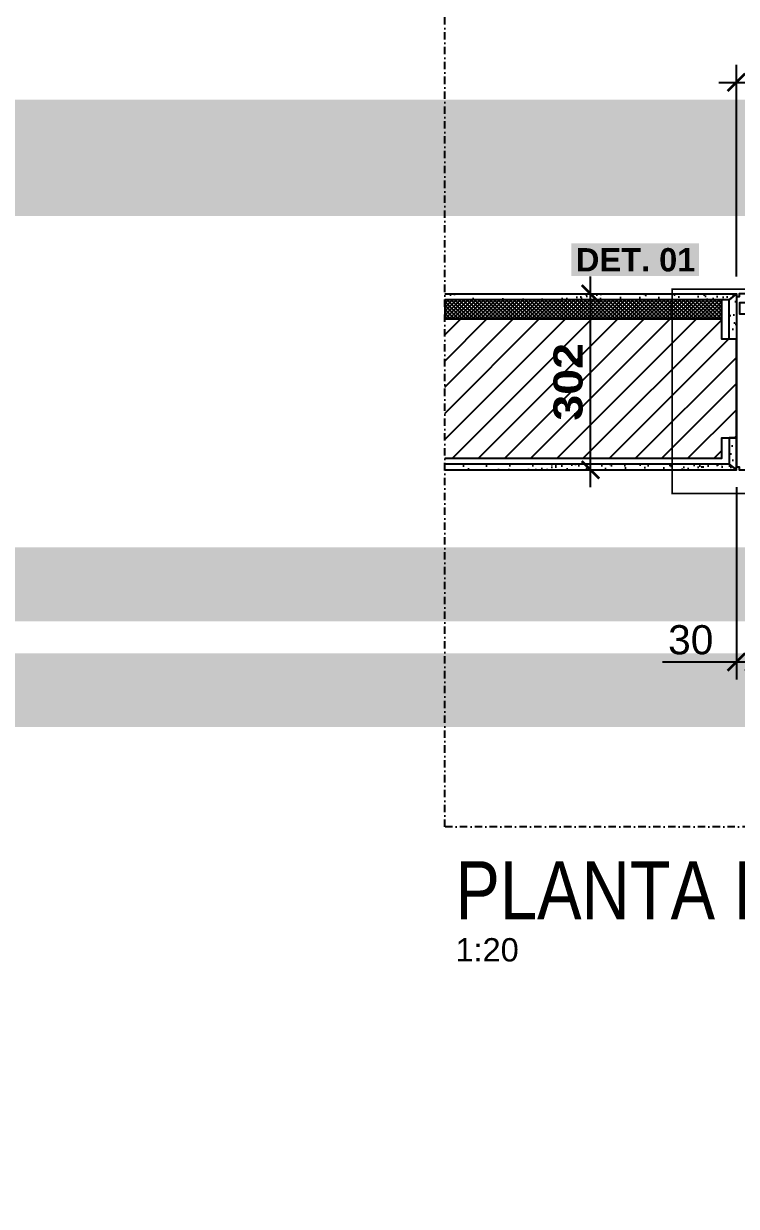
# Model space of a CAD drawing. Header units: millimetres. Extents: x -63251 to 507826, y 5339 to 217512.
# Drawn here: x 91951 to 93174, y 102385 to 104415 of the extents above; entities that cross this region are included whole.
import ezdxf
from ezdxf import colors
from ezdxf.entities.mleader import LeaderData, LeaderLine
from ezdxf.math import Vec2, Vec3

# ---------------------------------------------------------------- set-up
doc = ezdxf.new("R2010")
doc.units = ezdxf.units.MM
doc.header["$PDMODE"] = 3
doc.linetypes.add('TRAÇO 1-1', pattern=[9.524999999999995, 6.349999999999998, -3.174999999999998])
doc.linetypes.add('TRAÇO E PONTO 1-1', pattern=[25.399999999999995, 12.7, -6.349999999999998, 0, -6.349999999999998])
for name, color, linetype in [('COTAS', 9, 'Continuous'), ('DB 1475.24 - Amanda Rosales e Bruno Haidar - Terreo - Obra$0$ARQ-PISO-01', 8, 'Continuous'), ('DETALHE', 10, 'Continuous'), ('MARCENARIA', 4, 'Continuous'), ('MARCENARIA . M', 4, 'Continuous'), ('PAREDE', 94, 'Continuous'), ('TEXTO', 105, 'Continuous'), ('TEXTO TRAÇO PONTO', 105, 'TRAÇO E PONTO 1-1')]:
    doc.layers.add(name, color=color, linetype=linetype)
doc.styles.add('1-1', font='arial.ttf', dxfattribs={"height": 0.2})
doc.styles.add('MEDIDA OFICIAL', font='ariblk.ttf')
doc.styles.add('PADRÃO', font='arial.ttf')
doc.styles.add('TITULO', font='swissck.ttf')
doc.dimstyles.new('1-20', dxfattribs={"dimscale": 20, "dimtxt": 2.5, "dimasz": 1.5, "dimexe": 1.5, "dimexo": 1.5, "dimtad": 1, "dimtxsty": 'PADRÃO', "dimblk": 'ARCHTICK', "dimcen": 2.5, "dimdle": 1.5, "dimclrd": 9, "dimclre": 9, "dimclrt": 6, "dimadec": 0, "dimazin": 0, "dimtfac": 1, "dimtmove": 0, "dimatfit": 3, "dimfxl": 1.25, "dimlwd": -1, "dimlwe": -1, "dimarcsym": 0})
doc.dimstyles.new('Med. Ofic.1-20', dxfattribs={"dimscale": 20, "dimtxt": 2.5, "dimasz": 1.5, "dimexe": 1.5, "dimexo": 1.5, "dimtad": 1, "dimtxsty": 'MEDIDA OFICIAL', "dimblk": 'ARCHTICK', "dimcen": 2.5, "dimdle": 1.5, "dimclrd": 9, "dimclre": 9, "dimclrt": 10, "dimadec": 0, "dimazin": 0, "dimtfac": 1, "dimtmove": 0, "dimatfit": 3, "dimfxl": 1.25, "dimlwd": -1, "dimlwe": -1, "dimarcsym": 0})
pattern_1 = [(37.50000000000001, (27381.3225092604, -8095.294434289885), (-0.8000156479920228, 24.47066186646712), [0, -19.304, 0, -21.59, 0, -20.6375]), (7.499999999999999, (27381.3225092604, -8095.294434289885), (22.47616415690013, 35.84125502841771), [0, -10.414, 0, -17.399, 0, -6.6675]), (327.5, (27365.70150926041, -8095.294434289885), (39.5496185120729, 0.0718592339272881), [0, -6.35, 0, -22.86, 0, -29.845]), (317.5, (27365.70150926041, -8095.294434289885), (38.17782262361486, 11.14646616286081), [0, -3.175, 0, -14.986, 0, -17.145])]

# ---------------------------------------------------------------- blocks, each defined once
blk = doc.blocks.new('_ArchTick')
at = {"color": 0, "linetype": 'ByBlock', "const_width": 0.15}
blk.add_lwpolyline([(-0.5, -0.5), (0.5, 0.5)], dxfattribs=at)
blk = doc.blocks.new('*D1304')
at = {"layer": 'COTAS', "color": 9, "ltscale": 0.4, "transparency": 16777216}
for p, q in [((93173.70657047909, 103980.9366264071), (93173.70657047909, 104343.9214099369)), ((94073.7042416375, 103957.9375776718), (94073.7042416375, 104343.9214099369))]:
    blk.add_line(p, q, dxfattribs=at)
at = {"layer": 'COTAS', "color": 9, "linetype": 'Continuous', "ltscale": 0.4, "transparency": 16777216}
blk.add_line((93143.70657047909, 104313.9214099369), (94103.7042416375, 104313.9214099369), dxfattribs=at)
at = {"layer": 'Defpoints', "color": 0, "ltscale": 0.4, "transparency": 16777216}
for p in [(94073.7042416375, 104313.9214099369), (93173.70657047909, 103950.9366264071), (94073.7042416375, 103927.9375776718)]:
    blk.add_point(p, dxfattribs=at)
at = {"layer": 'COTAS', "color": 9, "ltscale": 0.4, "transparency": 16777216, "xscale": 30, "yscale": 30, "zscale": 30, "rotation": 180}
blk.add_blockref('_ArchTick', (93173.70657047909, 104313.9214099369), dxfattribs=at)
at = {"layer": 'COTAS', "color": 9, "ltscale": 0.4, "transparency": 16777216, "xscale": 30, "yscale": 30, "zscale": 30}
blk.add_blockref('_ArchTick', (94073.7042416375, 104313.9214099369), dxfattribs=at)
at = {"layer": 'COTAS', "color": 10, "ltscale": 0.4, "transparency": 16777216, "insert": (93623.70540605829, 104352.2740702371), "char_height": 50, "attachment_point": 5, "style": 'MEDIDA OFICIAL'}
blk.add_mtext('900', dxfattribs=at)
blk = doc.blocks.new('*D1305')
at = {"layer": 'COTAS', "color": 9, "linetype": 'Continuous', "ltscale": 0.4, "transparency": 16777216}
blk.add_line((92923.70658836262, 103618.9366264071), (92923.70658836262, 103980.9366264071), dxfattribs=at)
at = {"layer": 'COTAS', "color": 9, "ltscale": 0.4, "transparency": 16777216}
for p, q in [((92953.70658836214, 103950.9366264071), (92953.70658836262, 103950.9366264071)), ((92953.7065883621, 103648.9366264071), (92953.70658836262, 103648.9366264071))]:
    blk.add_line(p, q, dxfattribs=at)
at = {"layer": 'Defpoints', "color": 0, "ltscale": 0.4, "transparency": 16777216}
for p in [(92923.70658836214, 103950.9366264071), (92923.70658836262, 103950.9366264071), (92923.7065883621, 103648.9366264071)]:
    blk.add_point(p, dxfattribs=at)
at = {"layer": 'COTAS', "color": 9, "ltscale": 0.4, "transparency": 16777216, "xscale": 30, "yscale": 30, "zscale": 30}
for p, rotation in [((92923.70658836262, 103950.9366264071), 90), ((92923.70658836262, 103648.9366264071), 270)]:
    blk.add_blockref('_ArchTick', p, dxfattribs=dict(at, rotation=rotation))
at = {"layer": 'COTAS', "color": 10, "ltscale": 0.4, "transparency": 16777216, "insert": (92885.3539280625, 103799.9366264071), "char_height": 50, "attachment_point": 5, "rotation": 90, "style": 'MEDIDA OFICIAL'}
blk.add_mtext('302', dxfattribs=at)
blk = doc.blocks.new('*D1008')
at = {"layer": 'Defpoints', "color": 0, "transparency": 16777216}
for p in [(93173.7068736305, 103648.957493364), (93203.70718838144, 103648.957493364), (93173.7068736305, 103318.957493364)]:
    blk.add_point(p, dxfattribs=at)
at = {"layer": 'PAREDE', "color": 9, "transparency": 16777216}
for p, q in [((93173.7068736305, 103618.957493364), (93173.7068736305, 103288.957493364)), ((93203.70718838144, 103618.957493364), (93203.70718838144, 103288.957493364)), ((93173.7068736305, 103318.957493364), (93047.28804689107, 103318.957493364)), ((93233.70718838144, 103318.957493364), (93173.7068736305, 103318.957493364))]:
    blk.add_line(p, q, dxfattribs=at)
at = {"layer": 'PAREDE', "color": 9, "transparency": 16777216, "xscale": 30, "yscale": 30, "zscale": 30, "rotation": 180}
blk.add_blockref('_ArchTick', (93173.7068736305, 103318.957493364), dxfattribs=at)
at = {"layer": 'PAREDE', "color": 9, "transparency": 16777216, "xscale": 30, "yscale": 30, "zscale": 30}
blk.add_blockref('_ArchTick', (93203.70718838144, 103318.957493364), dxfattribs=at)
at = {"layer": 'PAREDE', "color": 6, "transparency": 16777216, "insert": (93095.49746026078, 103357.0031959561), "char_height": 50, "attachment_point": 5, "style": 'PADRÃO'}
blk.add_mtext('30', dxfattribs=at)

msp = doc.modelspace()

# ---------------------------------------------------------------- hatches: boundary and pattern name
at = {"layer": 'DB 1475.24 - Amanda Rosales e Bruno Haidar - Terreo - Obra$0$ARQ-PISO-01'}
h = msp.add_hatch(dxfattribs=at)
h.set_pattern_fill('ANSI31', color=256, scale=10, angle=360)
h.set_pattern_definition([(45, (38450.18186131665, -8624.816803030364), (-22.45064030267288, 22.45064030267289), [])])
h.paths.add_polyline_path([(92673.70658836223, 103907.9370010996), (93148.70658836223, 103907.9370010996), (93148.70598649666, 103872.9371393937), (93173.70598649666, 103872.9371393937), (93173.7064569148, 103703.9371856296), (93148.70598649669, 103703.9371856296), (93148.70598649669, 103668.9368878272), (92673.70658836214, 103668.9368878272)])
at = {"layer": 'MARCENARIA . M'}
h = msp.add_hatch(dxfattribs=at)
h.set_pattern_fill('ANSI37', color=8, scale=1.5, angle=90)
h.set_pattern_definition([(135, (204994.9368106963, 35341.71224395986), (-3.367596045400933, -3.367596045400933), []), (225, (204994.9368106963, 35341.71224395986), (3.367596045400932, -3.367596045400933), [])])
h.paths.add_polyline_path([(92673.70580008281, 103940.9363112549), (92673.70579457635, 103907.9370010996), (93148.7065856089, 103907.9370010996), (93148.70659111536, 103940.9363112549)])
h = msp.add_hatch(dxfattribs=at)
h.set_pattern_fill('AR-SAND', color=10, scale=0.5)
h.set_pattern_definition(pattern_1)
h.paths.add_polyline_path([(93173.7059864967, 103950.9366264071), (92673.70658836217, 103950.9366264071), (92673.70658836217, 103940.936311255), (93161.2059864967, 103940.936311255)])
h = msp.add_hatch(dxfattribs=at)
h.set_pattern_fill('AR-SAND', color=10, scale=0.5)
h.set_pattern_definition(pattern_1)
h.paths.add_polyline_path([(93173.7059864967, 103950.9366264071), (93161.2059864967, 103940.936311255), (93161.2059864967, 103872.9370190168), (93173.7059864967, 103872.9372597706)])
h = msp.add_hatch(dxfattribs=at)
h.set_pattern_fill('AR-SAND', color=10, scale=0.5)
h.set_pattern_definition(pattern_1)
h.paths.add_polyline_path([(93173.7059864967, 103648.9366936194), (93161.2059864967, 103658.9370087716), (93161.2059864967, 103703.9373060065), (93173.7059864967, 103703.9370652527)])
h = msp.add_hatch(dxfattribs=at)
h.set_pattern_fill('AR-SAND', color=10, scale=0.5)
h.set_pattern_definition([(37.50000000000001, (27381.32250926039, -8118.29342929316), (-0.8000156479920228, 24.47066186646712), [0, -19.304, 0, -21.59, 0, -20.6375]), (7.499999999999999, (27381.32250926039, -8118.29342929316), (22.47616415690013, 35.84125502841771), [0, -10.414, 0, -17.399, 0, -6.6675]), (327.5, (27365.70150926039, -8118.29342929316), (39.5496185120729, 0.0718592339272881), [0, -6.35, 0, -22.86, 0, -29.845]), (317.5, (27365.70150926039, -8118.29342929316), (38.17782262361486, 11.14646616286081), [0, -3.175, 0, -14.986, 0, -17.145])])
h.paths.add_polyline_path([(93173.70598649669, 103648.9366936194), (92673.70658836215, 103648.9366936194), (92673.70658836215, 103658.9370087716), (93161.20598649669, 103658.9370087716)])

# ---------------------------------------------------------------- linework, layer by layer
at = {"layer": 'DETALHE', "linetype": 'TRAÇO 1-1', "ltscale": 0.4, "const_width": 3}
msp.add_lwpolyline([(93365.73993117388, 103608.2388156358), (93365.73993117388, 103958.9750096323), (93063.51219108517, 103958.9750096321), (93063.51219108517, 103608.2388156356)], close=True, dxfattribs=at)
at = {"layer": 'MARCENARIA'}
msp.add_lwpolyline([(93173.70598649669, 103945.9367981063), (93173.7059864966, 103653.9366016292), (93178.7059864966, 103653.9366016292), (93178.70601715754, 103648.9366016295), (93203.70718840529, 103648.9366936194), (93203.70688792823, 103910.9362130076), (93193.70640842865, 103910.9362130077), (93193.7064084287, 103915.9181927531), (93179.70581528726, 103915.918192753), (93179.70581528723, 103935.918192753), (93193.70598649666, 103935.918192753), (93193.70478905666, 103950.9367981063), (93178.70598649669, 103950.9367981063), (93178.70598649669, 103945.9367981063), (93173.70598649669, 103945.9367981063)], dxfattribs=at)
at = {"layer": 'PAREDE', "color": 8, "linetype": 'ByBlock'}
msp.add_lwpolyline([(92673.7058000828, 103940.9363112549), (92673.70579457634, 103907.9370010996), (93148.7065856089, 103907.9370010996), (93148.70659111536, 103940.936311255)], close=True, dxfattribs=at)
at = {"layer": 'PAREDE', "color": 10, "linetype": 'ByBlock'}
for points in [[(92673.70658836217, 103950.9366264071), (93173.7059864967, 103950.9366264071), (93161.2059864967, 103940.936311255), (92673.70658836217, 103940.936311255)], [(92673.70658836215, 103648.9366936194), (93173.70598649669, 103648.9366936194), (93161.20598649669, 103658.9370087716), (92673.70658836215, 103658.9370087716)]]:
    msp.add_lwpolyline(points, dxfattribs=at)
for points in [[(93161.2059864967, 103940.936311255), (93173.7059864967, 103950.9366264071), (93173.7059864967, 103872.9371393937), (93161.2059864967, 103872.9371393937)], [(93161.2059864967, 103658.9370087716), (93173.7059864967, 103648.9366936194), (93173.7059864967, 103703.9371856296), (93161.2059864967, 103703.9371856296)]]:
    msp.add_lwpolyline(points, close=True, dxfattribs=at)
at = {"layer": 'PAREDE'}
msp.add_lwpolyline([(92673.70658836214, 103668.9368878272), (93148.70598649669, 103668.9368878272), (93148.70598649669, 103703.9371856296), (93173.70598649669, 103703.9371856296), (93173.70598649667, 103872.9371393937), (93148.70598649667, 103872.9371393937), (93148.70658836224, 103907.9370010996), (92673.70658836224, 103907.9370010996)], dxfattribs=at)
at = {"layer": 'TEXTO TRAÇO PONTO'}
msp.add_lwpolyline([(92673.70579457634, 104713.936535133), (94573.70492683236, 104713.936535133), (94573.70492683236, 103036.0286707734), (92673.70579457634, 103036.0286707734)], close=True, dxfattribs=at)

# ---------------------------------------------------------------- texts
at = {"layer": 'DETALHE', "color": 105, "insert": (92898.48898925693, 104029.4452907372), "char_height": 40, "width": 203.4144438362202, "attachment_point": 1, "style": 'PADRÃO', "bg_fill": 1, "box_fill_scale": 1.2, "bg_fill_color": 50, "bg_fill_transparency": 0}
msp.add_mtext('{\\fArial|b1|i0|c0|p34;DET. 01}', dxfattribs=at)
at = {"layer": 'TEXTO', "color": 1, "insert": (92691.79097412732, 102877.2469620521), "char_height": 100, "width": 2912.740309888315, "attachment_point": 7, "style": 'TITULO'}
msp.add_mtext('PLANTA BAIXA', dxfattribs=at)
at = {"layer": 'TEXTO', "insert": (92691.79097412732, 102845.2469620521), "char_height": 40, "width": 479.9999999997527, "attachment_point": 1, "style": 'PADRÃO'}
msp.add_mtext('1:20', dxfattribs=at)

# ---------------------------------------------------------------- dimensions: what is measured, and where the dimension line sits
at = {"layer": 'COTAS', "color": 7, "ltscale": 0.4, "true_color": 0xededed}
dim = msp.add_linear_dim(base=(94073.7042416375, 104313.9214099369), p1=(93173.70657047909, 103950.9366264071), p2=(94073.7042416375, 103927.9375776718), dimstyle='Med. Ofic.1-20', dxfattribs=at)
dim.commit()
dim.dimension.update_dxf_attribs({"geometry": '*D1304', "text_midpoint": (93623.70540605829, 104352.2740702371)})
dim = msp.add_linear_dim(base=(92923.70658836262, 103950.9366264071), p1=(92923.70658836207, 103648.936626407), p2=(92923.70658836211, 103950.9366264071), angle=90, dimstyle='Med. Ofic.1-20', dxfattribs=at)
dim.commit()
dim.dimension.update_dxf_attribs({"geometry": '*D1305', "text_midpoint": (92885.3539280625, 103799.9366264071)})
at = {"layer": 'PAREDE', "color": 6}
dim = msp.add_linear_dim(base=(93173.7068736305, 103318.957493364), p1=(93203.70718838144, 103648.957493364), p2=(93173.7068736305, 103648.957493364), angle=180, dimstyle='1-20', dxfattribs=at)
dim.commit()
dim.dimension.update_dxf_attribs({"geometry": '*D1008', "text_midpoint": (93095.49746026078, 103357.0031959561)})

# ---------------------------------------------------------------- next in the draw order: leaders
at = {"layer": 'COTAS'}
ml = msp.add_multileader_mtext('Standard', dxfattribs=at)
ml.set_content('{\\fArial|b1|i0|c0|p34;\\C10;ATENÇÃO PARKET!\\P}REVESTIMENTO DE ELEVADOR EM {\\fArial|b1|i0|c0|p34;CABREUVA BRANCA PREMIUM }', color=105, style='1-1')
ml.set_leader_properties(color=256, linetype='ByLayer', lineweight=-1)
ml.build(insert=Vec2(0, 0))
ml.multileader.update_dxf_attribs({"text_left_attachment_type": 2, "text_right_attachment_type": 2, "dogleg_length": 0.36, "arrow_head_size": 15, "scale": 200})
ctx = ml.context
ctx.base_point, ctx.scale, ctx.char_height, ctx.arrow_head_size, ctx.landing_gap_size, ctx.plane_origin, ctx.plane_x_axis, ctx.plane_y_axis = Vec3(153741.4381558688, 104075.429236808), 200, 40, 15, 10, Vec3(154452.7129680305, 102048.8761445288), Vec3(1, -4.898587196589413e-16), Vec3(4.898587196589413e-16, 1)
ctx.left_attachment, ctx.right_attachment, ctx.text_align_type = 2, 2, 2
notes = []
notes.append((ctx, [(0, (1, 1, 0), (154754.512039242, 104075.429236808), (-1, 4.898587196589419e-16), 144.2880716405343, [(0, [(155553.3011648265, 104075.429236808)], 0, [])])]))
ctx.mtext.insert, ctx.mtext.text_direction, ctx.mtext.rotation, ctx.mtext.width, ctx.mtext.alignment, ctx.mtext.flow_direction = Vec3(154600.2239676015, 104201.0499735065), Vec3(1, -4.898587196589413e-16), 6.283185307179585, 858.6666249980398, 3, 5
ctx.mtext.has_bg_fill, ctx.mtext.bg_color, ctx.mtext.bg_scale_factor, ctx.mtext.bg_transparency, ctx.mtext.use_window_bg_color = 1, -1023410095, 1.25, 0, 0
ml = msp.add_multileader_mtext('Standard', dxfattribs=at)
ml.set_content('{\\fArial|b1|i0|c0|p34;\\C10;ATENÇÃO PARKET!\\P}RODATETO COM LINHA DE SOMBRA DE 20 mm NO ENCONTRO COM O FORRO', color=105, style='1-1')
ml.set_leader_properties(color=256, linetype='ByLayer', lineweight=-1)
ml.build(insert=Vec2(0, 0))
ml.multileader.update_dxf_attribs({"text_left_attachment_type": 2, "text_right_attachment_type": 2, "dogleg_length": 0.36, "arrow_head_size": 15, "scale": 200})
ctx = ml.context
ctx.base_point, ctx.scale, ctx.char_height, ctx.arrow_head_size, ctx.landing_gap_size, ctx.plane_origin, ctx.plane_x_axis, ctx.plane_y_axis = Vec3(180960.9218524671, 103379.7282184769), 200, 40, 15, 10, Vec3(181558.4176741785, 102996.8983843677), Vec3(1, -4.898587196589413e-16), Vec3(4.898587196589413e-16, 1)
ctx.left_attachment, ctx.right_attachment, ctx.text_align_type = 2, 2, 2
notes.append((ctx, [(0, (1, 1, 0), (181860.21674539, 103379.7282184769), (-1, 4.898587196589419e-16), 144.2880716405343, [(0, [(181860.2169932244, 102384.9525342352)], 0, [])])]))
ctx.mtext.insert, ctx.mtext.text_direction, ctx.mtext.rotation, ctx.mtext.width, ctx.mtext.alignment, ctx.mtext.flow_direction = Vec3(181705.9286737495, 103505.717304425), Vec3(1, -4.898587196589413e-16), 6.283185307179585, 858.6666249980398, 3, 5
ctx.mtext.has_bg_fill, ctx.mtext.bg_color, ctx.mtext.bg_scale_factor, ctx.mtext.bg_transparency, ctx.mtext.use_window_bg_color = 1, -1023410145, 1.25, 0, 0
for ctx, leaders in notes:
    for number, flags, end, landing, length, lines in leaders:
        leader = LeaderData()
        leader.index, (leader.has_last_leader_line, leader.has_dogleg_vector, leader.attachment_direction) = number, flags
        leader.last_leader_point, leader.dogleg_vector, leader.dogleg_length = Vec3(end), Vec3(landing), length
        for number, points, colour, breaks in lines:
            line = LeaderLine()
            line.index, line.vertices, line.color, line.breaks = number, Vec3.list(points), colors.encode_raw_color(colour), breaks
            leader.lines.append(line)
        ctx.leaders.append(leader)

# ---------------------------------------------------------------- next in the draw order: leaders
ml = msp.add_multileader_mtext('Standard', dxfattribs=at)
ml.set_content('{\\fArial|b1|i0|c0|p34;\\C10;ATENÇÃO PARKET!\\P}PAINÉIS RIPADOS EM {\\fArial|b1|i0|c0|p34;CABREUVA BRANCA PREMIUM 18*5+5*900 À 2200mm}', color=105, style='1-1')
ml.set_leader_properties(color=256, linetype='ByLayer', lineweight=-1)
ml.build(insert=Vec2(0, 0))
ml.multileader.update_dxf_attribs({"text_left_attachment_type": 2, "text_right_attachment_type": 2, "dogleg_length": 0.36, "arrow_head_size": 15, "scale": 200})
ctx = ml.context
ctx.base_point, ctx.scale, ctx.char_height, ctx.arrow_head_size, ctx.landing_gap_size, ctx.plane_origin, ctx.plane_x_axis, ctx.plane_y_axis = Vec3(238640.9043884206, 104138.8393020964), 200, 40, 15, 10, Vec3(239350.5148076765, 103879.2865041648), Vec3(1, -4.898587196589413e-16), Vec3(4.898587196589413e-16, 1)
ctx.left_attachment, ctx.right_attachment, ctx.text_align_type = 2, 2, 2
notes = []
notes.append((ctx, [(0, (1, 1, 0), (239652.3138788879, 104138.8393020964), (-1, 4.898587196589419e-16), 144.2880716405343, [(0, [(240740.1034816824, 104138.8393020964)], 0, [])])]))
ctx.mtext.insert, ctx.mtext.text_direction, ctx.mtext.rotation, ctx.mtext.width, ctx.mtext.alignment, ctx.mtext.flow_direction = Vec3(239498.0258072474, 104274.3918259709), Vec3(1, -4.898587196589413e-16), 6.283185307179585, 858.6666249980398, 3, 5
ctx.mtext.has_bg_fill, ctx.mtext.bg_color, ctx.mtext.bg_scale_factor, ctx.mtext.bg_transparency, ctx.mtext.use_window_bg_color = 1, -1023410095, 1.25, 0, 0
ml = msp.add_multileader_mtext('Standard', dxfattribs=at)
ml.set_content('{\\fArial|b1|i0|c0|p34;\\C10;ATENÇÃO PARKET!\\P}REVESTIMENTO DE ELEVADOR EM {\\fArial|b1|i0|c0|p34;CABREUVA BRANCA PREMIUM }', color=105, style='1-1')
ml.set_leader_properties(color=256, linetype='ByLayer', lineweight=-1)
ml.build(insert=Vec2(0, 0))
ml.multileader.update_dxf_attribs({"text_left_attachment_type": 2, "text_right_attachment_type": 2, "dogleg_length": 0.36, "arrow_head_size": 15, "scale": 200})
ctx = ml.context
ctx.base_point, ctx.scale, ctx.char_height, ctx.arrow_head_size, ctx.landing_gap_size, ctx.plane_origin, ctx.plane_x_axis, ctx.plane_y_axis = Vec3(238639.2399955148, 103198.6804085077), 200, 40, 15, 10, Vec3(239350.5148076765, 101172.1273162285), Vec3(1, -4.898587196589413e-16), Vec3(4.898587196589413e-16, 1)
ctx.left_attachment, ctx.right_attachment, ctx.text_align_type = 2, 2, 2
notes.append((ctx, [(0, (1, 1, 0), (239652.3138788879, 103198.6804085077), (-1, 4.898587196589419e-16), 144.2880716405343, [(0, [(240451.1030044724, 103198.6804085077)], 0, [])])]))
ctx.mtext.insert, ctx.mtext.text_direction, ctx.mtext.rotation, ctx.mtext.width, ctx.mtext.alignment, ctx.mtext.flow_direction = Vec3(239498.0258072474, 103324.3011452062), Vec3(1, -4.898587196589413e-16), 6.283185307179585, 858.6666249980398, 3, 5
ctx.mtext.has_bg_fill, ctx.mtext.bg_color, ctx.mtext.bg_scale_factor, ctx.mtext.bg_transparency, ctx.mtext.use_window_bg_color = 1, -1023410095, 1.25, 0, 0
for ctx, leaders in notes:
    for number, flags, end, landing, length, lines in leaders:
        leader = LeaderData()
        leader.index, (leader.has_last_leader_line, leader.has_dogleg_vector, leader.attachment_direction) = number, flags
        leader.last_leader_point, leader.dogleg_vector, leader.dogleg_length = Vec3(end), Vec3(landing), length
        for number, points, colour, breaks in lines:
            line = LeaderLine()
            line.index, line.vertices, line.color, line.breaks = number, Vec3.list(points), colors.encode_raw_color(colour), breaks
            leader.lines.append(line)
        ctx.leaders.append(leader)

doc.saveas('drawing.dxf')
